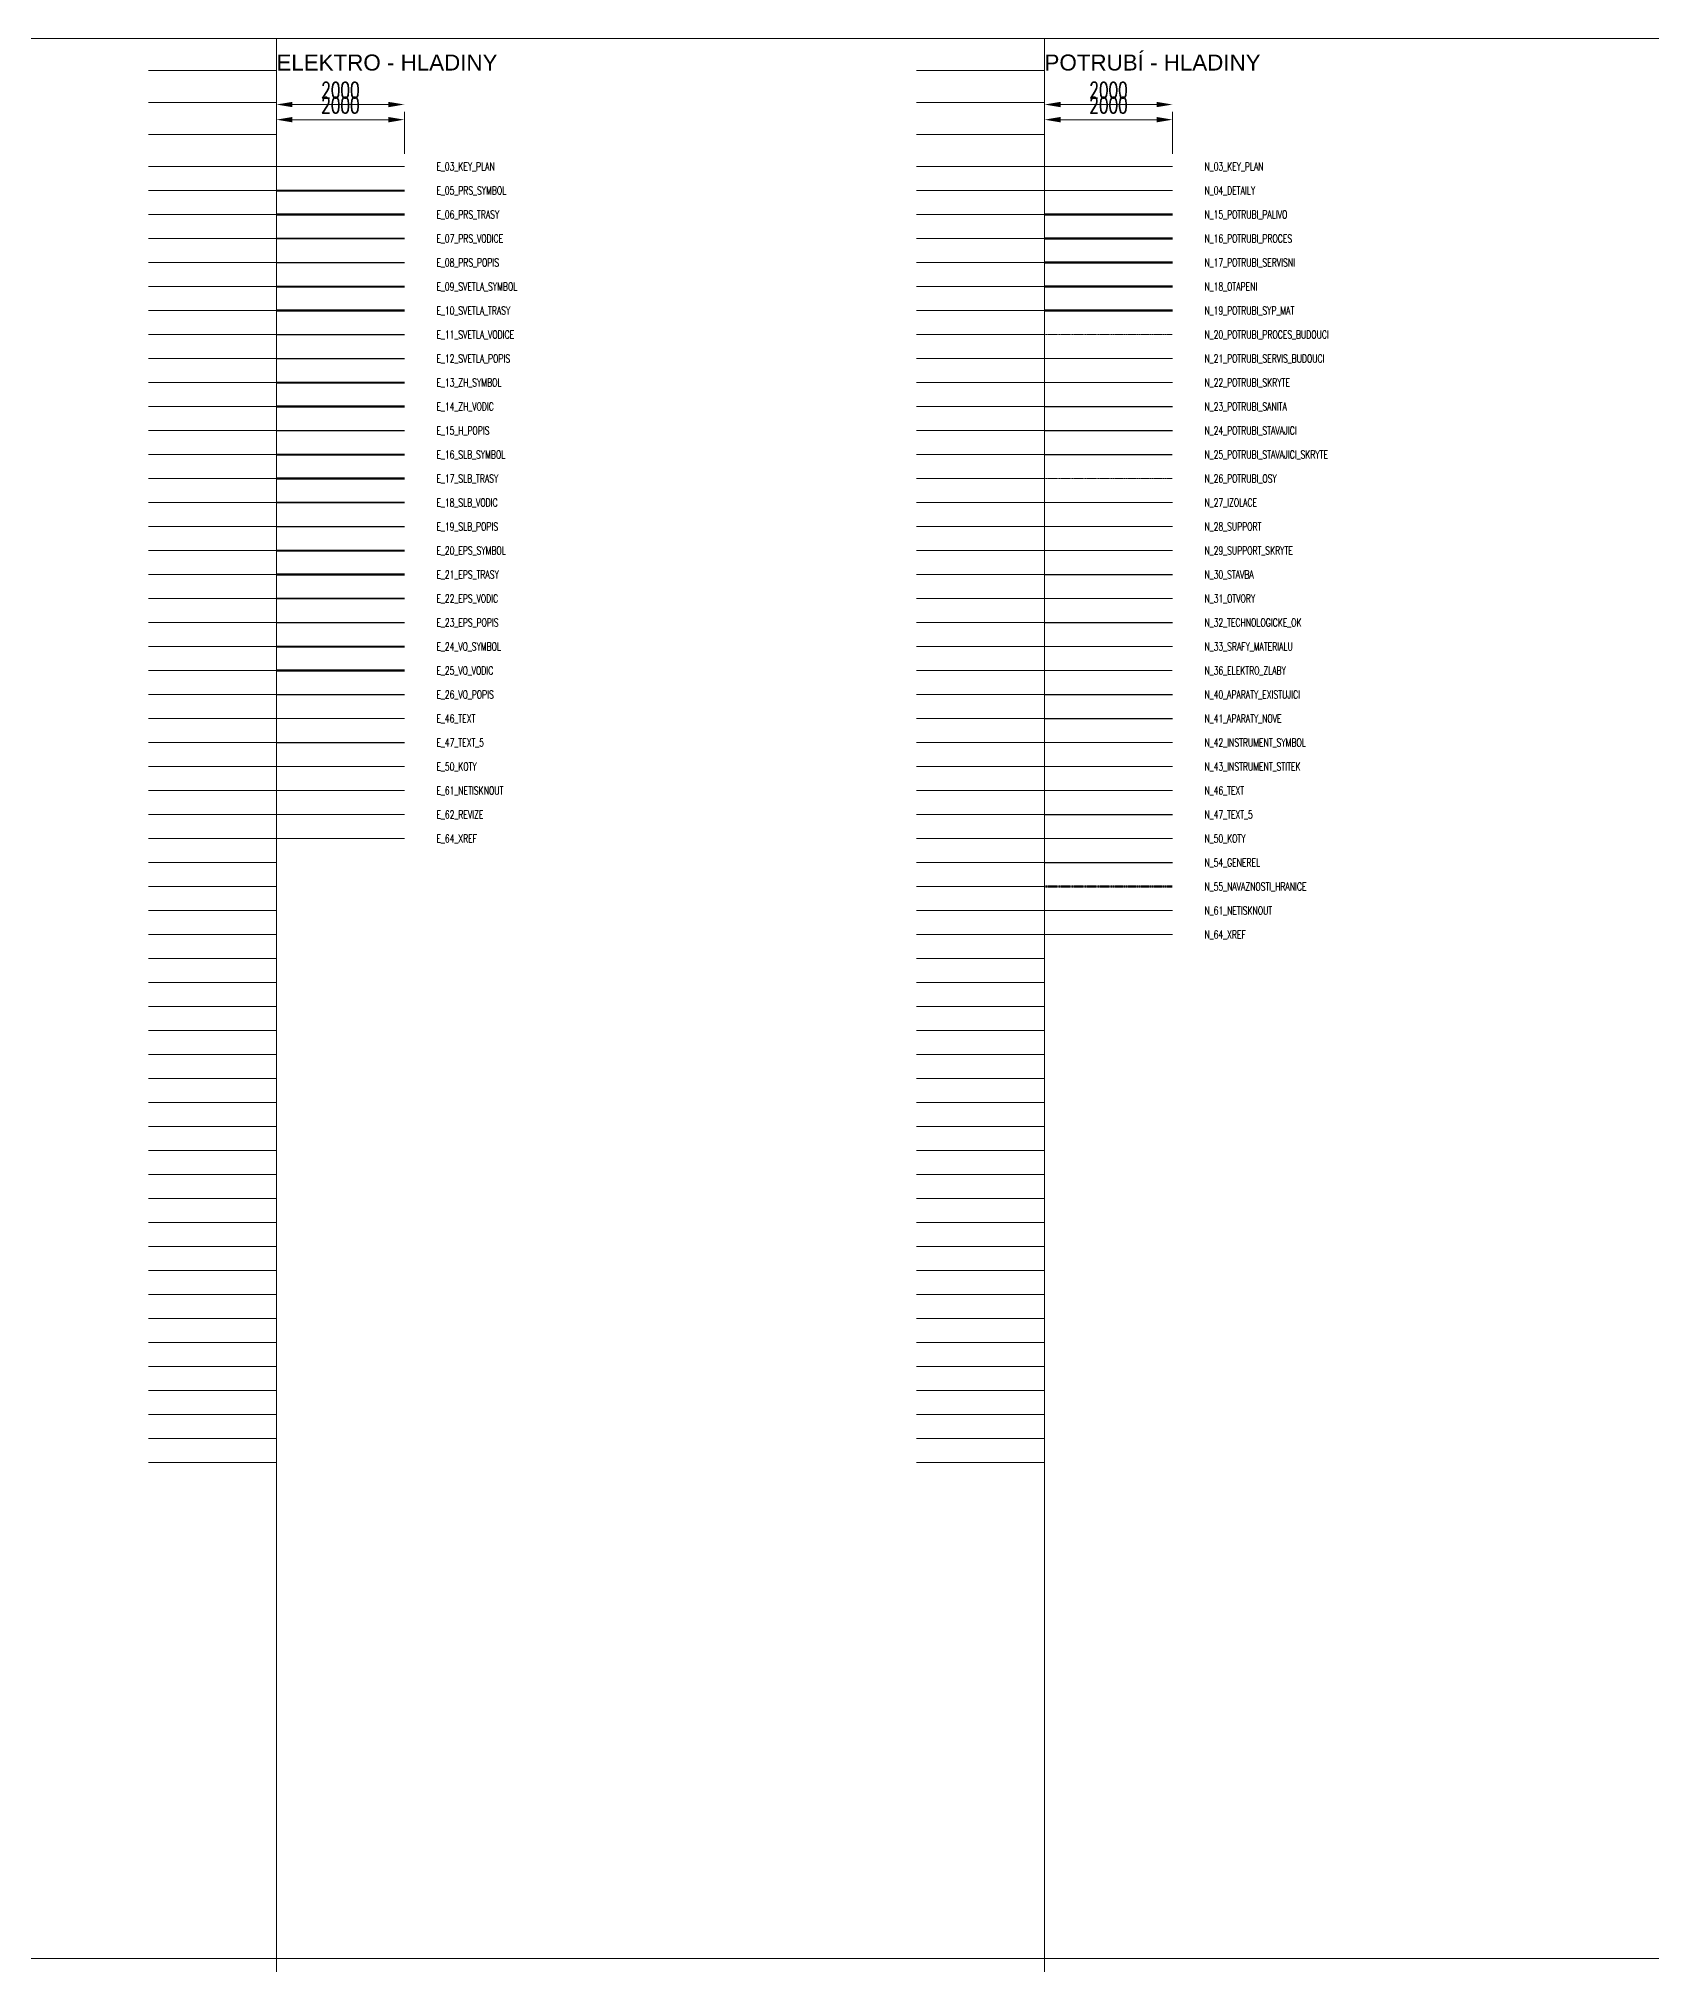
# Model space of a CAD drawing. Header units: millimetres. Extents: x -2000 to 108000, y 0 to 60000.
# Drawn here: x 56284 to 81483, y 29908 to 60000 of the extents above; entities that cross this region are included whole.
import ezdxf

# ---------------------------------------------------------------- set-up
doc = ezdxf.new("R2010")
doc.units = ezdxf.units.MM
doc.header["$LTSCALE"] = 0.5
doc.linetypes.add('CENTER', pattern=[50.8, 31.75, -6.35, 6.35, -6.35])
doc.linetypes.add('DASHED', pattern=[19.05, 12.7, -6.35])
for name, color, linetype, lineweight in [('E_03_KEY_PLAN', 254, 'Continuous', 20), ('E_05_PRS_SYMBOL', 4, 'Continuous', 40), ('E_06_PRS_TRASY', 4, 'Continuous', 50), ('E_07_PRS_VODICE', 3, 'Continuous', 35), ('E_08_PRS_POPIS', 3, 'Continuous', 30), ('E_09_SVETLA_SYMBOL', 4, 'Continuous', 40), ('E_10_SVETLA_TRASY', 4, 'Continuous', 70), ('E_11_SVETLA_VODICE', 3, 'Continuous', 30), ('E_12_SVETLA_POPIS', 3, 'Continuous', 30), ('E_13_ZH_SYMBOL', 4, 'Continuous', 40), ('E_14_ZH_VODIC', 4, 'Continuous', 50), ('E_15_H_POPIS', 3, 'Continuous', 30), ('E_16_SLB_SYMBOL', 4, 'Continuous', 40), ('E_17_SLB_TRASY', 1, 'Continuous', 50), ('E_18_SLB_VODIC', 1, 'Continuous', 35), ('E_19_SLB_POPIS', 3, 'Continuous', 30), ('E_20_EPS_SYMBOL', 1, 'Continuous', 40), ('E_21_EPS_TRASY', 1, 'Continuous', 50), ('E_22_EPS_VODIC', 1, 'Continuous', 35), ('E_23_EPS_POPIS', 3, 'Continuous', 30), ('E_24_VO_SYMBOL', 4, 'Continuous', 40), ('E_25_VO_VODIC', 4, 'Continuous', 50), ('E_26_VO_POPIS', 3, 'Continuous', 30), ('E_46_TEXT', 6, 'Continuous', 20), ('E_47_TEXT_5', 254, 'Continuous', 30), ('E_50_KOTY', 3, 'Continuous', 20), ('E_62_REVIZE', 254, 'Continuous', 20), ('E_64_XREF', 7, 'Continuous', 18), ('N_03_KEY_PLAN', 254, 'Continuous', 20), ('N_04_DETAILY', 7, 'Continuous', 20), ('N_15_POTRUBI_PALIVO', 20, 'Continuous', 50), ('N_16_POTRUBI_PROCES', 130, 'Continuous', 50), ('N_17_POTRUBI_SERVISNI', 150, 'Continuous', 50), ('N_18_OTAPENI', 151, 'Continuous', 50), ('N_19_POTRUBI_SYP_MAT', 115, 'Continuous', 50), ('N_20_POTRUBI_PROCES_BUDOUCI', 70, 'CENTER', 20), ('N_21_POTRUBI_SERVIS_BUDOUCI', 2, 'Continuous', 20), ('N_22_POTRUBI_SKRYTE', 6, 'Continuous', 20), ('N_23_POTRUBI_SANITA', 33, 'Continuous', 30), ('N_24_POTRUBI_STAVAJICI', 135, 'Continuous', 30), ('N_25_POTRUBI_STAVAJICI_SKRYTE', 151, 'DASHED', 25), ('N_26_POTRUBI_OSY', 5, 'CENTER', 20), ('N_27_IZOLACE', 6, 'Continuous', 20), ('N_28_SUPPORT', 6, 'Continuous', 20), ('N_29_SUPPORT_SKRYTE', 84, 'Continuous', 20), ('N_30_STAVBA', 6, 'Continuous', 30), ('N_31_OTVORY', 3, 'Continuous', 20), ('N_32_TECHNOLOGICKE_OK', 40, 'Continuous', 30), ('N_33_SRAFY_MATERIALU', 7, 'Continuous', 20), ('N_36_ELEKTRO_ZLABY', 2, 'DASHED', 20), ('N_40_APARATY_EXISTUJICI', 253, 'Continuous', 25), ('N_41_APARATY_NOVE', 254, 'Continuous', 25), ('N_42_INSTRUMENT_SYMBOL', 30, 'Continuous', 20), ('N_43_INSTRUMENT_STITEK', 254, 'Continuous', 20), ('N_46_TEXT', 84, 'Continuous', 20), ('N_47_TEXT_5', 6, 'Continuous', 30), ('N_50_KOTY', 3, 'Continuous', 20), ('N_54_GENEREL', 7, 'Continuous', 25), ('N_55_NAVAZNOSTI_HRANICE', 5, 'CENTER', 70), ('N_64_XREF', 7, 'Continuous', 18)]:
    doc.layers.add(name, color=color, linetype=linetype, lineweight=lineweight)
for name, color, linetype, lineweight, plot in [('E_61_NETISKNOUT', 30, 'Continuous', 20, False), ('N_61_NETISKNOUT', 30, 'Continuous', 20, False), ('PID_61_NETISKNOUT', 30, 'Continuous', 20, False)]:
    doc.layers.add(name, color=color, linetype=linetype, lineweight=lineweight, plot=plot)
doc.styles.add('ARIAL_5.0', font='arial.ttf', dxfattribs={"height": 5})
doc.styles.add('ROMANS_2.5', font='romans.shx', dxfattribs={"width": 0.7, "height": 2.5})
doc.dimstyles.new('2.5_vnejsi_Potrubi', dxfattribs={"dimscale": 100, "dimtxt": 2.5, "dimasz": 2.5, "dimexe": 1.25, "dimexo": 2, "dimgap": 1, "dimtad": 1, "dimdec": 0, "dimzin": 0, "dimdsep": 46, "dimtxsty": 'ROMANS_2.5', "dimcen": 2.5, "dimdle": 1.25, "dimclrd": 256, "dimclre": 256, "dimclrt": 4, "dimaunit": 1, "dimadec": 0, "dimazin": 0, "dimtfac": 1, "dimtdec": 0, "dimtix": 1, "dimtmove": 0, "dimatfit": 3, "dimldrblk": 'NONE', "dimfxl": 1, "dimtolj": 1, "dimtzin": 0, "dimlwd": -1, "dimlwe": -1, "dimarcsym": 0})
doc.dimstyles.new('2.5_vnitrni_Potrubi', dxfattribs={"dimscale": 100, "dimtxt": 2.5, "dimasz": 2.5, "dimexe": 1.25, "dimexo": 2, "dimgap": 1, "dimtad": 1, "dimdec": 0, "dimzin": 0, "dimdsep": 46, "dimtxsty": 'ROMANS_2.5', "dimcen": 2.5, "dimdle": 1.25, "dimse1": 1, "dimse2": 1, "dimclrd": 256, "dimclre": 256, "dimclrt": 4, "dimaunit": 1, "dimadec": 0, "dimazin": 0, "dimtfac": 1, "dimtdec": 0, "dimtix": 1, "dimtmove": 0, "dimatfit": 3, "dimldrblk": 'NONE', "dimfxl": 1, "dimtolj": 1, "dimtzin": 0, "dimlwd": -1, "dimlwe": -1, "dimarcsym": 0})

# ---------------------------------------------------------------- blocks, each defined once
blk = doc.blocks.new('*D13')
at = {"layer": 'Defpoints', "color": 0}
for p in [(74000, 58732), (72000, 58000), (74000, 58000)]:
    blk.add_point(p, dxfattribs=at)
at = {"layer": 'N_50_KOTY'}
for p, q in [((72000, 58200), (72000, 58857)), ((72250, 58732), (73750, 58732)), ((74000, 58200), (74000, 58857))]:
    blk.add_line(p, q, dxfattribs=at)
for points in [[(72250, 58774), (72250, 58690), (72000, 58732)], [(73750, 58774), (73750, 58690), (74000, 58732)]]:
    blk.add_solid(points, dxfattribs=at)
at = {"layer": 'N_50_KOTY', "color": 4, "insert": (73000, 58957), "char_height": 250, "attachment_point": 5, "style": 'ROMANS_2.5'}
blk.add_mtext('\\A1;2000', dxfattribs=at)
blk = doc.blocks.new('_None')
blk = doc.blocks.new('*D36')
at = {"layer": 'Defpoints', "color": 0}
for p in [(62000, 58732), (60000, 58000), (62000, 58000)]:
    blk.add_point(p, dxfattribs=at)
at = {"layer": 'E_50_KOTY'}
for p, q in [((60000, 58200), (60000, 58857)), ((60250, 58732), (61750, 58732)), ((62000, 58200), (62000, 58857))]:
    blk.add_line(p, q, dxfattribs=at)
for points in [[(60250, 58774), (60250, 58690), (60000, 58732)], [(61750, 58774), (61750, 58690), (62000, 58732)]]:
    blk.add_solid(points, dxfattribs=at)
at = {"layer": 'E_50_KOTY', "color": 4, "insert": (61000, 58957), "char_height": 250, "attachment_point": 5, "style": 'ROMANS_2.5'}
blk.add_mtext('\\A1;2000', dxfattribs=at)
blk = doc.blocks.new('*D63')
at = {"layer": 'Defpoints', "color": 0}
for p in [(62000, 58969), (60000, 58000), (62000, 58000)]:
    blk.add_point(p, dxfattribs=at)
at = {"layer": 'E_50_KOTY'}
blk.add_line((60250, 58969), (61750, 58969), dxfattribs=at)
for points in [[(60250, 59010), (60250, 58927), (60000, 58969)], [(61750, 59010), (61750, 58927), (62000, 58969)]]:
    blk.add_solid(points, dxfattribs=at)
at = {"layer": 'E_50_KOTY', "color": 4, "insert": (61000, 59194), "char_height": 250, "attachment_point": 5, "style": 'ROMANS_2.5'}
blk.add_mtext('\\A1;2000', dxfattribs=at)
blk = doc.blocks.new('*D68')
at = {"layer": 'Defpoints', "color": 0}
for p in [(74000, 58969), (72000, 58000), (74000, 58000)]:
    blk.add_point(p, dxfattribs=at)
at = {"layer": 'N_50_KOTY'}
blk.add_line((72250, 58969), (73750, 58969), dxfattribs=at)
for points in [[(72250, 59010), (72250, 58927), (72000, 58969)], [(73750, 59010), (73750, 58927), (74000, 58969)]]:
    blk.add_solid(points, dxfattribs=at)
at = {"layer": 'N_50_KOTY', "color": 4, "insert": (73000, 59194), "char_height": 250, "attachment_point": 5, "style": 'ROMANS_2.5'}
blk.add_mtext('\\A1;2000', dxfattribs=at)

msp = doc.modelspace()

# ---------------------------------------------------------------- linework, layer by layer
at = {"layer": 'E_03_KEY_PLAN'}
msp.add_line((60000, 58000), (62000, 58000), dxfattribs=at)
at = {"layer": 'E_05_PRS_SYMBOL'}
msp.add_line((60000, 57625), (62000, 57625), dxfattribs=at)
at = {"layer": 'E_06_PRS_TRASY'}
msp.add_line((60000, 57250), (62000, 57250), dxfattribs=at)
at = {"layer": 'E_07_PRS_VODICE'}
msp.add_line((60000, 56875), (62000, 56875), dxfattribs=at)
at = {"layer": 'E_08_PRS_POPIS'}
msp.add_line((60000, 56500), (62000, 56500), dxfattribs=at)
at = {"layer": 'E_09_SVETLA_SYMBOL'}
msp.add_line((60000, 56125), (62000, 56125), dxfattribs=at)
at = {"layer": 'E_10_SVETLA_TRASY'}
msp.add_line((60000, 55750), (62000, 55750), dxfattribs=at)
at = {"layer": 'E_11_SVETLA_VODICE'}
msp.add_line((60000, 55375), (62000, 55375), dxfattribs=at)
at = {"layer": 'E_12_SVETLA_POPIS'}
msp.add_line((60000, 55000), (62000, 55000), dxfattribs=at)
at = {"layer": 'E_13_ZH_SYMBOL'}
msp.add_line((60000, 54625), (62000, 54625), dxfattribs=at)
at = {"layer": 'E_14_ZH_VODIC'}
msp.add_line((60000, 54250), (62000, 54250), dxfattribs=at)
at = {"layer": 'E_15_H_POPIS'}
msp.add_line((60000, 53875), (62000, 53875), dxfattribs=at)
at = {"layer": 'E_16_SLB_SYMBOL'}
msp.add_line((60000, 53500), (62000, 53500), dxfattribs=at)
at = {"layer": 'E_17_SLB_TRASY'}
msp.add_line((60000, 53125), (62000, 53125), dxfattribs=at)
at = {"layer": 'E_18_SLB_VODIC'}
msp.add_line((60000, 52750), (62000, 52750), dxfattribs=at)
at = {"layer": 'E_19_SLB_POPIS'}
msp.add_line((60000, 52375), (62000, 52375), dxfattribs=at)
at = {"layer": 'E_20_EPS_SYMBOL'}
msp.add_line((60000, 52000), (62000, 52000), dxfattribs=at)
at = {"layer": 'E_21_EPS_TRASY'}
msp.add_line((60000, 51625), (62000, 51625), dxfattribs=at)
at = {"layer": 'E_22_EPS_VODIC'}
msp.add_line((60000, 51250), (62000, 51250), dxfattribs=at)
at = {"layer": 'E_23_EPS_POPIS'}
msp.add_line((60000, 50875), (62000, 50875), dxfattribs=at)
at = {"layer": 'E_24_VO_SYMBOL'}
msp.add_line((60000, 50500), (62000, 50500), dxfattribs=at)
at = {"layer": 'E_25_VO_VODIC'}
msp.add_line((60000, 50125), (62000, 50125), dxfattribs=at)
at = {"layer": 'E_26_VO_POPIS'}
msp.add_line((60000, 49750), (62000, 49750), dxfattribs=at)
at = {"layer": 'E_46_TEXT'}
msp.add_line((60000, 49375), (62000, 49375), dxfattribs=at)
at = {"layer": 'E_47_TEXT_5'}
msp.add_line((60000, 49000), (62000, 49000), dxfattribs=at)
at = {"layer": 'E_50_KOTY'}
msp.add_line((60000, 48625), (62000, 48625), dxfattribs=at)
at = {"layer": 'E_61_NETISKNOUT'}
for p, q in [((60000, 59500), (58000, 59500)), ((60000, 59000), (58000, 59000)), ((60000, 58500), (58000, 58500)), ((60000, 58000), (58000, 58000)), ((60000, 58000), (58000, 58000)), ((60000, 57625), (58000, 57625)), ((60000, 57250), (58000, 57250)), ((60000, 56875), (58000, 56875)), ((60000, 56500), (58000, 56500)), ((60000, 56125), (58000, 56125)), ((60000, 55750), (58000, 55750)), ((60000, 55375), (58000, 55375)), ((60000, 55000), (58000, 55000)), ((60000, 54625), (58000, 54625)), ((60000, 54250), (58000, 54250)), ((60000, 53875), (58000, 53875)), ((60000, 53500), (58000, 53500)), ((60000, 53125), (58000, 53125)), ((60000, 52750), (58000, 52750)), ((60000, 52375), (58000, 52375)), ((60000, 52000), (58000, 52000)), ((60000, 51625), (58000, 51625)), ((60000, 51250), (58000, 51250)), ((60000, 50875), (58000, 50875)), ((60000, 50500), (58000, 50500)), ((60000, 50125), (58000, 50125)), ((60000, 49750), (58000, 49750)), ((60000, 49375), (58000, 49375)), ((60000, 49000), (58000, 49000)), ((60000, 48625), (58000, 48625)), ((60000, 48250), (58000, 48250)), ((60000, 48250), (62000, 48250)), ((60000, 47875), (58000, 47875)), ((60000, 47500), (58000, 47500)), ((60000, 47125), (58000, 47125)), ((60000, 46750), (58000, 46750)), ((60000, 46375), (58000, 46375)), ((60000, 46000), (58000, 46000)), ((60000, 45625), (58000, 45625)), ((60000, 45250), (58000, 45250)), ((60000, 44875), (58000, 44875)), ((60000, 44500), (58000, 44500)), ((60000, 44125), (58000, 44125)), ((60000, 43750), (58000, 43750)), ((60000, 43375), (58000, 43375)), ((60000, 43000), (58000, 43000)), ((60000, 42625), (58000, 42625)), ((60000, 42250), (58000, 42250)), ((60000, 41875), (58000, 41875)), ((60000, 41500), (58000, 41500)), ((60000, 41125), (58000, 41125)), ((60000, 40750), (58000, 40750)), ((60000, 40375), (58000, 40375)), ((60000, 40000), (58000, 40000)), ((60000, 39625), (58000, 39625)), ((60000, 39250), (58000, 39250)), ((60000, 38875), (58000, 38875)), ((60000, 38500), (58000, 38500)), ((60000, 38125), (58000, 38125)), ((60000, 37750), (58000, 37750)), ((72000, 30000), (60000, 30000))]:
    msp.add_line(p, q, dxfattribs=at)
msp.add_lwpolyline([(60000, 0), (72000, 0), (72000, 60000), (60000, 60000)], close=True, dxfattribs=at)
at = {"layer": 'E_62_REVIZE'}
msp.add_line((60000, 47875), (62000, 47875), dxfattribs=at)
at = {"layer": 'E_64_XREF'}
msp.add_line((60000, 47500), (62000, 47500), dxfattribs=at)
at = {"layer": 'N_03_KEY_PLAN'}
msp.add_line((72000, 58000), (74000, 58000), dxfattribs=at)
at = {"layer": 'N_04_DETAILY'}
msp.add_line((72000, 57625), (74000, 57625), dxfattribs=at)
at = {"layer": 'N_15_POTRUBI_PALIVO'}
msp.add_line((72000, 57250), (74000, 57250), dxfattribs=at)
at = {"layer": 'N_16_POTRUBI_PROCES'}
msp.add_line((72000, 56875), (74000, 56875), dxfattribs=at)
at = {"layer": 'N_17_POTRUBI_SERVISNI'}
msp.add_line((72000, 56500), (74000, 56500), dxfattribs=at)
at = {"layer": 'N_18_OTAPENI'}
msp.add_line((72000, 56125), (74000, 56125), dxfattribs=at)
at = {"layer": 'N_19_POTRUBI_SYP_MAT'}
msp.add_line((72000, 55750), (74000, 55750), dxfattribs=at)
at = {"layer": 'N_20_POTRUBI_PROCES_BUDOUCI'}
msp.add_line((72000, 55375), (74000, 55375), dxfattribs=at)
at = {"layer": 'N_21_POTRUBI_SERVIS_BUDOUCI'}
msp.add_line((72000, 55000), (74000, 55000), dxfattribs=at)
at = {"layer": 'N_22_POTRUBI_SKRYTE'}
msp.add_line((72000, 54625), (74000, 54625), dxfattribs=at)
at = {"layer": 'N_23_POTRUBI_SANITA'}
msp.add_line((72000, 54250), (74000, 54250), dxfattribs=at)
at = {"layer": 'N_24_POTRUBI_STAVAJICI'}
msp.add_line((72000, 53875), (74000, 53875), dxfattribs=at)
at = {"layer": 'N_25_POTRUBI_STAVAJICI_SKRYTE'}
msp.add_line((72000, 53500), (74000, 53500), dxfattribs=at)
at = {"layer": 'N_26_POTRUBI_OSY'}
msp.add_line((72000, 53125), (74000, 53125), dxfattribs=at)
at = {"layer": 'N_27_IZOLACE'}
msp.add_line((72000, 52750), (74000, 52750), dxfattribs=at)
at = {"layer": 'N_28_SUPPORT'}
msp.add_line((72000, 52375), (74000, 52375), dxfattribs=at)
at = {"layer": 'N_29_SUPPORT_SKRYTE'}
msp.add_line((72000, 52000), (74000, 52000), dxfattribs=at)
at = {"layer": 'N_30_STAVBA'}
msp.add_line((72000, 51625), (74000, 51625), dxfattribs=at)
at = {"layer": 'N_31_OTVORY'}
msp.add_line((72000, 51250), (74000, 51250), dxfattribs=at)
at = {"layer": 'N_32_TECHNOLOGICKE_OK'}
msp.add_line((72000, 50875), (74000, 50875), dxfattribs=at)
at = {"layer": 'N_33_SRAFY_MATERIALU'}
msp.add_line((72000, 50500), (74000, 50500), dxfattribs=at)
at = {"layer": 'N_36_ELEKTRO_ZLABY'}
msp.add_line((72000, 50125), (74000, 50125), dxfattribs=at)
at = {"layer": 'N_40_APARATY_EXISTUJICI'}
msp.add_line((72000, 49750), (74000, 49750), dxfattribs=at)
at = {"layer": 'N_41_APARATY_NOVE'}
msp.add_line((72000, 49375), (74000, 49375), dxfattribs=at)
at = {"layer": 'N_42_INSTRUMENT_SYMBOL'}
msp.add_line((72000, 49000), (74000, 49000), dxfattribs=at)
at = {"layer": 'N_43_INSTRUMENT_STITEK'}
msp.add_line((72000, 48625), (74000, 48625), dxfattribs=at)
at = {"layer": 'N_46_TEXT'}
msp.add_line((72000, 48250), (74000, 48250), dxfattribs=at)
at = {"layer": 'N_47_TEXT_5'}
msp.add_line((72000, 47875), (74000, 47875), dxfattribs=at)
at = {"layer": 'N_50_KOTY'}
msp.add_line((72000, 47500), (74000, 47500), dxfattribs=at)
at = {"layer": 'N_54_GENEREL'}
msp.add_line((72000, 47125), (74000, 47125), dxfattribs=at)
at = {"layer": 'N_55_NAVAZNOSTI_HRANICE'}
msp.add_line((72000, 46750), (74000, 46750), dxfattribs=at)
at = {"layer": 'N_61_NETISKNOUT'}
for p, q in [((72000, 59500), (70000, 59500)), ((72000, 59000), (70000, 59000)), ((72000, 58500), (70000, 58500)), ((72000, 58000), (70000, 58000)), ((72000, 58000), (70000, 58000)), ((72000, 57625), (70000, 57625)), ((72000, 57250), (70000, 57250)), ((72000, 56875), (70000, 56875)), ((72000, 56500), (70000, 56500)), ((72000, 56125), (70000, 56125)), ((72000, 55750), (70000, 55750)), ((72000, 55375), (70000, 55375)), ((72000, 55000), (70000, 55000)), ((72000, 54625), (70000, 54625)), ((72000, 54250), (70000, 54250)), ((72000, 53875), (70000, 53875)), ((72000, 53500), (70000, 53500)), ((72000, 53125), (70000, 53125)), ((72000, 52750), (70000, 52750)), ((72000, 52375), (70000, 52375)), ((72000, 52000), (70000, 52000)), ((72000, 51625), (70000, 51625)), ((72000, 51250), (70000, 51250)), ((72000, 50875), (70000, 50875)), ((72000, 50500), (70000, 50500)), ((72000, 50125), (70000, 50125)), ((72000, 49750), (70000, 49750)), ((72000, 49375), (70000, 49375)), ((72000, 49000), (70000, 49000)), ((72000, 48625), (70000, 48625)), ((72000, 48250), (70000, 48250)), ((72000, 47875), (70000, 47875)), ((72000, 47500), (70000, 47500)), ((72000, 47125), (70000, 47125)), ((72000, 46750), (70000, 46750)), ((72000, 46375), (70000, 46375)), ((72000, 46375), (74000, 46375)), ((72000, 46000), (70000, 46000)), ((72000, 45625), (70000, 45625)), ((72000, 45250), (70000, 45250)), ((72000, 44875), (70000, 44875)), ((72000, 44500), (70000, 44500)), ((72000, 44125), (70000, 44125)), ((72000, 43750), (70000, 43750)), ((72000, 43375), (70000, 43375)), ((72000, 43000), (70000, 43000)), ((72000, 42625), (70000, 42625)), ((72000, 42250), (70000, 42250)), ((72000, 41875), (70000, 41875)), ((72000, 41500), (70000, 41500)), ((72000, 41125), (70000, 41125)), ((72000, 40750), (70000, 40750)), ((72000, 40375), (70000, 40375)), ((72000, 40000), (70000, 40000)), ((72000, 39625), (70000, 39625)), ((72000, 39250), (70000, 39250)), ((72000, 38875), (70000, 38875)), ((72000, 38500), (70000, 38500)), ((72000, 38125), (70000, 38125)), ((72000, 37750), (70000, 37750)), ((84000, 30000), (72000, 30000))]:
    msp.add_line(p, q, dxfattribs=at)
msp.add_lwpolyline([(72000, 0), (84000, 0), (84000, 60000), (72000, 60000)], close=True, dxfattribs=at)
at = {"layer": 'N_64_XREF'}
msp.add_line((72000, 46000), (74000, 46000), dxfattribs=at)
at = {"layer": 'PID_61_NETISKNOUT'}
msp.add_line((60000, 30000), (48000, 30000), dxfattribs=at)
msp.add_lwpolyline([(48000, 0), (60000, 0), (60000, 60000), (48000, 60000)], close=True, dxfattribs=at)

# ---------------------------------------------------------------- texts
at = {"layer": 'E_46_TEXT', "style": 'ROMANS_2.5', "width": 0.7}
for s, p in [('E_03_KEY_PLAN', (62500, 57937.5)), ('E_05_PRS_SYMBOL', (62500, 57562.5)), ('E_06_PRS_TRASY', (62500, 57187.5)), ('E_07_PRS_VODICE', (62500, 56812.5)), ('E_08_PRS_POPIS', (62500, 56437.5)), ('E_09_SVETLA_SYMBOL', (62500, 56062.5)), ('E_10_SVETLA_TRASY', (62500, 55687.5)), ('E_11_SVETLA_VODICE', (62500, 55312.5)), ('E_12_SVETLA_POPIS', (62500, 54937.5)), ('E_13_ZH_SYMBOL', (62500, 54562.5)), ('E_14_ZH_VODIC', (62500, 54187.5)), ('E_15_H_POPIS', (62500, 53812.5)), ('E_16_SLB_SYMBOL', (62500, 53437.5)), ('E_17_SLB_TRASY', (62500, 53062.5)), ('E_18_SLB_VODIC', (62500, 52687.5)), ('E_19_SLB_POPIS', (62500, 52312.5)), ('E_20_EPS_SYMBOL', (62500, 51937.5)), ('E_21_EPS_TRASY', (62500, 51562.5)), ('E_22_EPS_VODIC', (62500, 51187.5)), ('E_23_EPS_POPIS', (62500, 50812.5)), ('E_24_VO_SYMBOL', (62500, 50437.5)), ('E_25_VO_VODIC', (62500, 50062.5)), ('E_26_VO_POPIS', (62500, 49687.5)), ('E_46_TEXT', (62500, 49312.5)), ('E_47_TEXT_5', (62500, 48937.5)), ('E_50_KOTY', (62500, 48562.5)), ('E_61_NETISKNOUT', (62500, 48187.5)), ('E_62_REVIZE', (62500, 47812.5)), ('E_64_XREF', (62500, 47437.5))]:
    msp.add_text(s, height=125, dxfattribs=at).set_placement(p)
at = {"layer": 'E_47_TEXT_5', "style": 'ARIAL_5.0'}
msp.add_text('ELEKTRO - HLADINY', height=250, dxfattribs=at).set_placement((60000, 59500))
at = {"layer": 'N_46_TEXT', "style": 'ROMANS_2.5', "width": 0.7}
for s, p in [('N_03_KEY_PLAN', (74500, 57937.5)), ('N_04_DETAILY', (74500, 57562.5)), ('N_15_POTRUBI_PALIVO', (74500, 57187.5)), ('N_16_POTRUBI_PROCES', (74500, 56812.5)), ('N_17_POTRUBI_SERVISNI', (74500, 56437.5)), ('N_18_OTAPENI', (74500, 56062.5)), ('N_19_POTRUBI_SYP_MAT', (74500, 55687.5)), ('N_20_POTRUBI_PROCES_BUDOUCI', (74500, 55312.5)), ('N_21_POTRUBI_SERVIS_BUDOUCI', (74500, 54937.5)), ('N_22_POTRUBI_SKRYTE', (74500, 54562.5)), ('N_23_POTRUBI_SANITA', (74500, 54187.5)), ('N_24_POTRUBI_STAVAJICI', (74500, 53812.5)), ('N_25_POTRUBI_STAVAJICI_SKRYTE', (74500, 53437.5)), ('N_26_POTRUBI_OSY', (74500, 53062.5)), ('N_27_IZOLACE', (74500, 52687.5)), ('N_28_SUPPORT', (74500, 52312.5)), ('N_29_SUPPORT_SKRYTE', (74500, 51937.5)), ('N_30_STAVBA', (74500, 51562.5)), ('N_31_OTVORY', (74500, 51187.5)), ('N_32_TECHNOLOGICKE_OK', (74500, 50812.5)), ('N_33_SRAFY_MATERIALU', (74500, 50437.5)), ('N_36_ELEKTRO_ZLABY', (74500, 50062.5)), ('N_40_APARATY_EXISTUJICI', (74500, 49687.5)), ('N_41_APARATY_NOVE', (74500, 49312.5)), ('N_42_INSTRUMENT_SYMBOL', (74500, 48937.5)), ('N_43_INSTRUMENT_STITEK', (74500, 48562.5)), ('N_46_TEXT', (74500, 48187.5)), ('N_47_TEXT_5', (74500, 47812.5)), ('N_50_KOTY', (74500, 47437.5)), ('N_54_GENEREL', (74500, 47062.5)), ('N_55_NAVAZNOSTI_HRANICE', (74500, 46687.5)), ('N_61_NETISKNOUT', (74500, 46312.5)), ('N_64_XREF', (74500, 45937.5))]:
    msp.add_text(s, height=125, dxfattribs=at).set_placement(p)
at = {"layer": 'N_47_TEXT_5', "style": 'ARIAL_5.0'}
msp.add_text('POTRUBÍ - HLADINY', height=250, dxfattribs=at).set_placement((72000, 59500))

# ---------------------------------------------------------------- dimensions: what is measured, and where the dimension line sits
at = {"layer": 'E_50_KOTY'}
for base, dimstyle, picture, middle in [((62000, 58968.6), '2.5_vnitrni_Potrubi', '*D63', (61000, 59193.6)), ((62000, 58731.9), '2.5_vnejsi_Potrubi', '*D36', (61000, 58956.9))]:
    dim = msp.add_linear_dim(base=base, p1=(60000, 58000), p2=(62000, 58000), dimstyle=dimstyle, dxfattribs=at)
    dim.commit()
    dim.dimension.update_dxf_attribs({"geometry": picture, "text_midpoint": middle})
at = {"layer": 'N_50_KOTY'}
for base, dimstyle, picture, middle in [((74000, 58968.6), '2.5_vnitrni_Potrubi', '*D68', (73000, 59193.6)), ((74000, 58731.9), '2.5_vnejsi_Potrubi', '*D13', (73000, 58956.9))]:
    dim = msp.add_linear_dim(base=base, p1=(72000, 58000), p2=(74000, 58000), dimstyle=dimstyle, dxfattribs=at)
    dim.commit()
    dim.dimension.update_dxf_attribs({"geometry": picture, "text_midpoint": middle})

doc.saveas('drawing.dxf')
